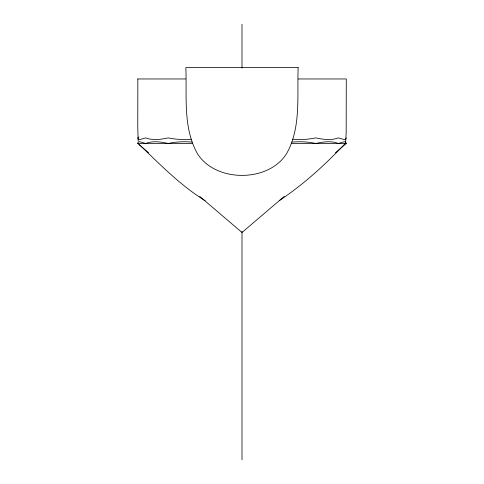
<?xml version="1.0" encoding="UTF-8"?>
<svg xmlns="http://www.w3.org/2000/svg" width="484" height="484" viewBox="0 0 484 484"><rect width="100%" height="100%" fill="white"/><g stroke="black" fill="none" stroke-linecap="round" stroke-linejoin="round"><path stroke-width="0.73" d="M137.843 78.965L137.771 127.262L138.17 141.177M345.624 142.459L346.175 132.719L346.278 78.965L298.211 78.965M148.624 152.787L137.722 143.476L138.224 142.139L139.725 141.703L145.666 143.476C152.896 140.596 160.888 141.848 168.257 143.476C176.079 141.709 184.138 141.419 192.112 142.102M346.278 137.886L345.776 139.156L344.275 139.598L338.334 137.886C331.074 140.656 323.13 139.446 315.743 137.886C308.151 139.489 300.352 139.906 292.62 139.235M345.358 143.367C325.52 164.457 303.607 184.458 279.395 200.533M284.302 196.383L242 232.489L199.698 196.383M335.376 152.787L346.278 143.476L345.776 142.139L344.275 141.703L338.334 143.476C331.104 140.596 323.112 141.842 315.743 143.476C307.921 141.709 299.862 141.419 291.888 142.102M138.95 137.051L137.722 137.886L138.224 139.156L139.725 139.598L145.666 137.886C152.926 140.656 160.869 139.446 168.257 137.886C175.849 139.489 183.648 139.906 191.38 139.235M137.722 78.965L185.62 78.965M137.722 143.476L192.692 143.476M291.308 143.476L346.278 143.476M205.234 200.775C180.617 185.584 160.168 164.572 139.386 144.668M242 24.2L242 68.062M242 231.412L242 459.8M298.15 67.609C297.025 96.286 301.254 127.709 286.528 153.743C277.102 168.607 259.043 175.444 242 175.371C224.957 175.444 206.898 168.607 197.472 153.743C182.746 127.709 186.975 96.286 185.85 67.609L298.15 67.609"/></g></svg>
